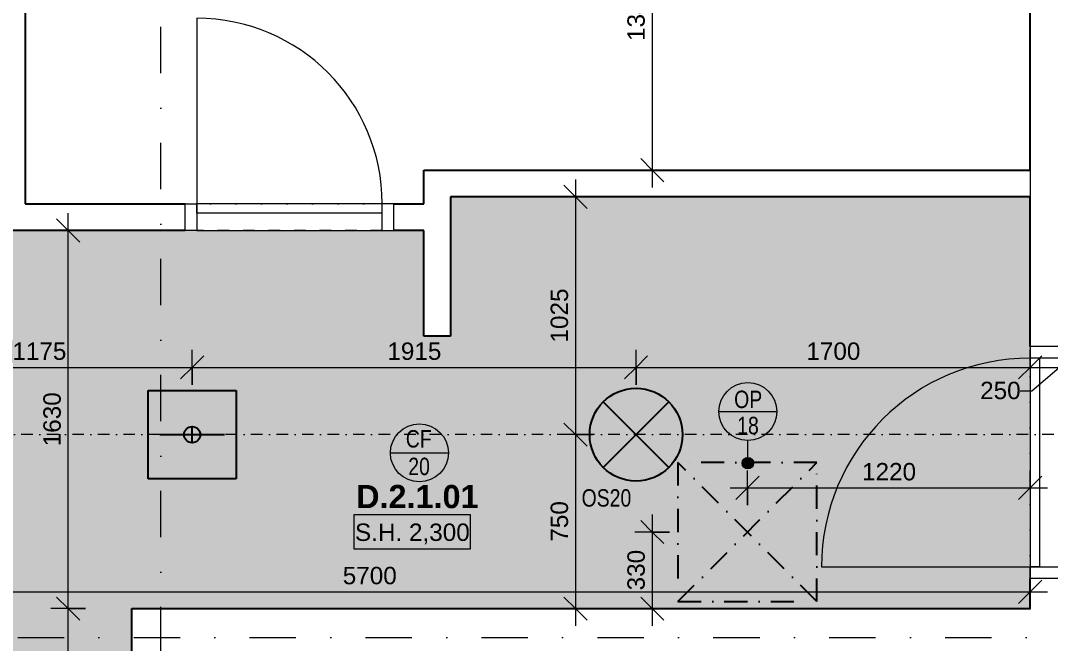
# Model space of a CAD drawing. Header units: millimetres. Extents: x -7570 to 42709, y -1655 to 71550.
# Drawn here: x -457 to 3986, y 64005 to 66690 of the extents above; entities that cross this region are included whole.
import ezdxf

# ---------------------------------------------------------------- set-up
doc = ezdxf.new("R2010")
doc.units = ezdxf.units.MM
for name, pattern in [('ABMV_DashDot_2_2mm-S0_6mm', [110, 50, -30, 0, -30]), ('HA_DashDot_10mm-S3mm', [500, 200, -150, 0, -150]), ('HA_DashDot_2_2mm-S0_6mm', [110, 50, -30, 0, -30]), ('HA_DashDot_4mm-S1mm', [200, 100, -50, 0, -50])]:
    doc.linetypes.add(name, pattern=pattern)
for name, color, linetype, lineweight in [('A-____-____-DIMS', 9, 'Continuous', 5), ('A-____-____-DIMS-50', 9, 'Continuous', 5), ('A-AREA-____-IDEN', 9, 'Continuous', 9), ('A-CLNG-____-IDEN', 9, 'Continuous', 9), ('A-CLNG-____-PATT', 9, 'Continuous', 9), ('A-DETL-____-OTLN', 9, 'Continuous', 25), ('A-DETL-____-THIN', 9, 'Continuous', 9), ('A-DETL-GENF-OTLN', 9, 'Continuous', 9), ('A-DOOR-____-MCUT', 9, 'HA_DashDot_2_2mm-S0_6mm', 9), ('A-DOOR-____-OTLN', 9, 'Continuous', 9), ('A-DOOR-FRAM-OTLN', 9, 'Continuous', 9), ('A-FLOR-____-OVHD', 9, 'HA_DashDot_4mm-S1mm', 25), ('A-GENM-____-IDEN', 9, 'Continuous', 9), ('A-WALL-____-MCUT', 9, 'Continuous', 9), ('E-LITE-EQPM-IDEN', 9, 'Continuous', 9), ('E-LITE-EQPM-OTLN', 9, 'Continuous', 9), ('G-____-____-DIMS', 9, 'Continuous', 5), ('I-WALL-____-MCUT', 9, 'Continuous', 25), ('S-GRID-____-OTLN', 9, 'Continuous', 5)]:
    doc.layers.add(name, color=color, linetype=linetype, lineweight=lineweight)
doc.styles.add('Arial_1', font='arial.ttf', dxfattribs={"height": 75})
doc.styles.add('Arial_2', font='arial.ttf', dxfattribs={"width": 0.8, "height": 75})
doc.styles.add('Arial_B', font='arialbd.ttf', dxfattribs={"height": 100})
doc.dimstyles.new('Inner_Dimensions', dxfattribs={"dimscale": 304.8, "dimtxt": 76.519455, "dimasz": 0.328084, "dimexe": 0.246063, "dimexo": 0.0625, "dimgap": 0.032808, "dimtad": 1, "dimdec": 0, "dimzin": 0, "dimdsep": 46, "dimtxsty": 'Arial_1', "dimblk1": 'OBLIQUE', "dimblk2": 'OBLIQUE', "dimsah": 1, "dimcen": 0.09, "dimdle": 0.246063, "dimazin": 0, "dimtfac": 1, "dimtdec": 4, "dimtix": 1, "dimtmove": 2, "dimatfit": 3, "dimfxl": 0.246063, "dimfxlon": 1, "dimtvp": 1, "dimtolj": 1, "dimtzin": 0, "dimlwd": 9, "dimlwe": 9, "dimarcsym": 2})
doc.dimstyles.new('Inner_Dimensions_1', dxfattribs={"dimscale": 304.8, "dimtxt": 76.519455, "dimasz": 0.328084, "dimexe": 0.246063, "dimexo": 0.0625, "dimgap": 0.032808, "dimtad": 1, "dimdec": 0, "dimzin": 0, "dimdsep": 46, "dimtxsty": 'Arial_1', "dimblk1": 'OBLIQUE', "dimblk2": 'OBLIQUE', "dimsah": 1, "dimcen": 0.09, "dimdle": 0.246063, "dimazin": 0, "dimtfac": 1, "dimtdec": 4, "dimtix": 1, "dimtmove": 0, "dimatfit": 3, "dimfxl": 0.246063, "dimfxlon": 1, "dimtvp": 1, "dimtolj": 1, "dimtzin": 0, "dimlwd": 9, "dimlwe": 9, "dimarcsym": 2})
doc.dimstyles.new('Inner_Dimensions_2', dxfattribs={"dimscale": 304.8, "dimtxt": 76.519455, "dimasz": 0.328084, "dimexe": 0.246063, "dimexo": 0.0625, "dimgap": 0.032808, "dimtad": 1, "dimdec": 0, "dimzin": 0, "dimdsep": 46, "dimtxsty": 'Arial_1', "dimblk1": 'OBLIQUE', "dimblk2": 'OBLIQUE', "dimsah": 1, "dimcen": 0.09, "dimdle": 0.246063, "dimazin": 0, "dimtfac": 1, "dimtdec": 4, "dimtix": 1, "dimtmove": 1, "dimatfit": 3, "dimfxl": 0.246063, "dimfxlon": 1, "dimtvp": 1, "dimtolj": 1, "dimtzin": 0, "dimlwd": 9, "dimlwe": 9, "dimarcsym": 2})

# ---------------------------------------------------------------- blocks, each defined once
blk = doc.blocks.new('HA_DR_Single_Swing_Solid - In_BJ_900x2100_Vstup-2000314-DPS_D - 2NP')
at = {"layer": 'A-DOOR-____-MCUT'}
for p, q in [((-450, 125), (450, 125)), ((-450, -125), (450, -125))]:
    blk.add_line(p, q, dxfattribs=at)
at = {"layer": 'A-DOOR-____-OTLN'}
for p, q in [((-500, 125), (500, 125)), ((-450, -85), (-450, -125)), ((-450, -85), (450, -85)), ((450, -85), (450, -125)), ((-500, -125), (500, -125)), ((-450, -125), (450, -125))]:
    blk.add_line(p, q, dxfattribs=at)
at = {"layer": 'A-DOOR-____-OTLN', "lineweight": 5}
blk.add_line((450, -1025), (450, -125), dxfattribs=at)
blk.add_arc((450, -125), 900, 180, 270, dxfattribs=at)
at = {"layer": 'A-DOOR-FRAM-OTLN'}
for p, q in [((-450, 125), (-500, 125)), ((-500, 125), (-500, -125)), ((450, 125), (-450, 125)), ((-450, 125), (-450, -125)), ((450, -125), (450, 125)), ((450, 125), (500, 125)), ((500, 125), (500, -125)), ((-500, -125), (-450, -125)), ((500, -125), (450, -125))]:
    blk.add_line(p, q, dxfattribs=at)
blk = doc.blocks.new('HA_DR_Single_Swing_Solid - In_BJ_800x2100-2000412-DPS_D - 2NP')
at = {"layer": 'A-DOOR-____-MCUT'}
for p, q in [((-400, 57.5), (400, 57.5)), ((-400, -57.5), (400, -57.5))]:
    blk.add_line(p, q, dxfattribs=at)
at = {"layer": 'A-DOOR-____-OTLN'}
for p, q in [((-400, -17.5), (-400, -57.5)), ((-400, -17.5), (400, -17.5)), ((400, -17.5), (400, -57.5)), ((-400, -57.5), (400, -57.5))]:
    blk.add_line(p, q, dxfattribs=at)
at = {"layer": 'A-DOOR-____-OTLN', "lineweight": 5}
blk.add_line((400, -857.5), (400, -57.5), dxfattribs=at)
blk.add_arc((400, -57.5), 800, 180, 270, dxfattribs=at)
at = {"layer": 'A-DOOR-FRAM-OTLN'}
for p, q in [((-400, 57.5), (-450, 57.5)), ((-450, 57.5), (-450, -57.5)), ((400, 57.5), (-400, 57.5)), ((-400, 57.5), (-400, -57.5)), ((400, -57.5), (400, 57.5)), ((400, 57.5), (450, 57.5)), ((450, 57.5), (450, -57.5)), ((-450, -57.5), (-400, -57.5)), ((450, -57.5), (400, -57.5))]:
    blk.add_line(p, q, dxfattribs=at)
blk = doc.blocks.new('HA_LF_GenericSymbol - OS20_chodby-1901335-DPS_D - 2NP')
at = {"layer": 'E-LITE-EQPM-OTLN', "color": 11, "lineweight": 25}
for p, q in [((141.4, 141.4), (-141.4, -141.4)), ((-141.4, 141.4), (141.4, -141.4))]:
    blk.add_line(p, q, dxfattribs=at)
blk.add_circle((0, 0), 200, dxfattribs=at)
blk = doc.blocks.new('DIMBLOCK2-DPS_D - 2NP')
at = {"layer": 'A-____-____-DIMS-50', "lineweight": 9}
for p, q in [((-891.8, 65120), (-891.8, 65270)), ((283.2, 65120), (283.2, 65270)), ((-891.8, 65195), (-841.8, 65245)), ((283.2, 65195), (333.2, 65245)), ((-891.8, 65195), (-941.8, 65145)), ((-891.8, 65195), (283.2, 65195)), ((-891.8, 65195), (-891.8, 65120)), ((283.2, 65195), (233.2, 65145)), ((283.2, 65195), (283.2, 65120))]:
    blk.add_line(p, q, dxfattribs=at)
at = {"layer": 'A-____-____-DIMS-50', "color": 0, "lineweight": 9, "insert": (-492.4, 65302.3), "char_height": 75, "width": 276.883, "attachment_point": 1, "line_spacing_factor": 0.941778, "style": 'Arial_1'}
blk.add_mtext('1175', dxfattribs=at)
blk = doc.blocks.new('_Oblique')
at = {"color": 0, "linetype": 'ByBlock', "lineweight": -2}
blk.add_line((-0.5, -0.5), (0.5, 0.5), dxfattribs=at)
blk = doc.blocks.new('DIMBLOCK3-DPS_D - 2NP')
at = {"layer": 'A-____-____-DIMS-50', "lineweight": 9}
for p, q in [((283.2, 65120), (283.2, 65270)), ((2198.3, 65120), (2198.3, 65270)), ((283.2, 65195), (333.2, 65245)), ((2198.3, 65195), (2248.3, 65245)), ((283.2, 65195), (233.2, 65145)), ((283.2, 65195), (2198.3, 65195)), ((283.2, 65195), (283.2, 65120)), ((2198.3, 65195), (2148.3, 65145)), ((2198.3, 65195), (2198.3, 65120))]:
    blk.add_line(p, q, dxfattribs=at)
at = {"layer": 'A-____-____-DIMS-50', "color": 0, "lineweight": 9, "insert": (1125.4, 65302.3), "char_height": 75, "width": 276.883, "attachment_point": 1, "line_spacing_factor": 0.941778, "style": 'Arial_1'}
blk.add_mtext('1915', dxfattribs=at)
blk = doc.blocks.new('DIMBLOCK4-DPS_D - 2NP')
at = {"layer": 'A-____-____-DIMS-50', "lineweight": 9}
for p, q in [((2198.3, 65120), (2198.3, 65270)), ((3898.3, 65270), (3898.3, 65120)), ((3898.3, 65195), (3898.3, 65270)), ((2198.3, 65195), (2248.3, 65245)), ((3898.3, 65195), (3948.3, 65245)), ((2198.3, 65195), (2148.3, 65145)), ((2198.3, 65195), (3898.3, 65195)), ((2198.3, 65195), (2198.3, 65120)), ((3898.3, 65195), (3848.3, 65145))]:
    blk.add_line(p, q, dxfattribs=at)
at = {"layer": 'A-____-____-DIMS-50', "color": 0, "lineweight": 9, "insert": (2933, 65302.3), "char_height": 75, "width": 276.883, "attachment_point": 1, "line_spacing_factor": 0.941778, "style": 'Arial_1'}
blk.add_mtext('1700', dxfattribs=at)
blk = doc.blocks.new('DIMBLOCK5-DPS_D - 2NP')
at = {"layer": 'A-____-____-DIMS-50', "lineweight": 9}
for p, q in [((3898.3, 65270), (3898.3, 65120)), ((3898.3, 65195), (3898.3, 65270)), ((4148.2, 65270), (4148.2, 65120)), ((4148.2, 65195), (4148.2, 65270)), ((3898.3, 65195), (3948.3, 65245)), ((4148.2, 65195), (4198.2, 65245)), ((3898.3, 65195), (3848.3, 65145)), ((3898.3, 65195), (4148.2, 65195)), ((3905.6, 65094.4), (4023.3, 65195)), ((4148.2, 65195), (4098.2, 65145)), ((3855.6, 65094.4), (3905.6, 65094.4))]:
    blk.add_line(p, q, dxfattribs=at)
at = {"layer": 'A-____-____-DIMS-50', "color": 0, "lineweight": 9, "insert": (3682.6, 65132.9), "char_height": 75, "width": 207.662, "attachment_point": 1, "line_spacing_factor": 0.941778, "style": 'Arial_1'}
blk.add_mtext('250', dxfattribs=at)
blk = doc.blocks.new('DIMBLOCK100-DPS_D - 2NP')
at = {"layer": 'A-____-____-DIMS-50', "lineweight": 9}
for p, q in [((2268.2, 67389.9), (2218.2, 67439.9)), ((2193.2, 67389.9), (2343.2, 67389.9)), ((2268.2, 67389.9), (2193.2, 67389.9)), ((2268.2, 67389.9), (2268.2, 65969.9)), ((2268.2, 67389.9), (2318.2, 67339.9)), ((2268.2, 66044.9), (2218.2, 66094.9)), ((2343.2, 66044.9), (2193.2, 66044.9)), ((2268.2, 66044.9), (2318.2, 65994.9)), ((2268.2, 66044.9), (2343.2, 66044.9))]:
    blk.add_line(p, q, dxfattribs=at)
at = {"layer": 'A-____-____-DIMS-50', "color": 0, "lineweight": 9, "insert": (2160.8, 66602), "char_height": 75, "width": 276.883, "attachment_point": 1, "rotation": 90, "line_spacing_factor": 0.941778, "style": 'Arial_1'}
blk.add_mtext('1345', dxfattribs=at)
blk = doc.blocks.new('DIMBLOCK107-DPS_D - 2NP')
at = {"layer": 'A-____-____-DIMS-50', "lineweight": 9}
for p, q in [((1937.2, 65929.9), (1887.2, 65979.9)), ((1937.2, 66004.9), (1937.2, 64904.9)), ((2012.2, 65929.9), (1862.2, 65929.9)), ((1937.2, 65929.9), (1987.2, 65879.9)), ((1937.2, 65929.9), (2012.2, 65929.9)), ((1937.2, 64904.9), (1887.2, 64954.9)), ((2012.2, 64904.9), (1862.2, 64904.9)), ((1937.2, 64904.9), (1987.2, 64854.9)), ((1937.2, 64904.9), (2012.2, 64904.9))]:
    blk.add_line(p, q, dxfattribs=at)
at = {"layer": 'A-____-____-DIMS-50', "color": 0, "lineweight": 9, "insert": (1829.8, 65302), "char_height": 75, "width": 276.883, "attachment_point": 1, "rotation": 90, "line_spacing_factor": 0.941778, "style": 'Arial_1'}
blk.add_mtext('1025', dxfattribs=at)
blk = doc.blocks.new('DIMBLOCK108-DPS_D - 2NP')
at = {"layer": 'A-____-____-DIMS-50', "lineweight": 9}
for p, q in [((1937.2, 64904.9), (1887.2, 64954.9)), ((2012.2, 64904.9), (1862.2, 64904.9)), ((1937.2, 64904.9), (1937.2, 64079.9)), ((1937.2, 64904.9), (1987.2, 64854.9)), ((1937.2, 64904.9), (2012.2, 64904.9)), ((1937.2, 64154.9), (1887.2, 64204.9)), ((2012.2, 64154.9), (1862.2, 64154.9)), ((1937.2, 64154.9), (1987.2, 64104.9)), ((1937.2, 64154.9), (2012.2, 64154.9))]:
    blk.add_line(p, q, dxfattribs=at)
at = {"layer": 'A-____-____-DIMS-50', "color": 0, "lineweight": 9, "insert": (1829.8, 64443.4), "char_height": 75, "width": 207.662, "attachment_point": 1, "rotation": 90, "line_spacing_factor": 0.941778, "style": 'Arial_1'}
blk.add_mtext('750', dxfattribs=at)
blk = doc.blocks.new('Spot Elevations - Generic-448778-DPS_D - 2NP')
at = {"layer": 'G-____-____-DIMS', "lineweight": 9}
for p, q in [((-5, 0), (-5, 3)), ((-5, 3), (5, 3)), ((5, 3), (5, 0)), ((5, 0), (-5, 0))]:
    blk.add_line(p, q, dxfattribs=at)
blk = doc.blocks.new('HA_Tag_Ceiling - Group _ Type Mark-1698111-DPS_D - 2NP')
at = {"layer": 'A-CLNG-____-IDEN'}
blk.add_line((-2.5, 0), (2.5, 0), dxfattribs=at)
blk.add_circle((0, 0), 2.5, dxfattribs=at)
blk = doc.blocks.new('DIMBLOCK142-DPS_D - 2NP')
at = {"layer": 'A-____-____-DIMS-50', "lineweight": 9}
for p, q in [((2678.8, 64600.3), (2678.8, 64750.3)), ((3898.3, 64750.3), (3898.3, 64600.3)), ((3898.3, 64675.3), (3898.3, 64750.3)), ((2678.8, 64675.3), (2728.8, 64725.3)), ((3898.3, 64675.3), (3948.3, 64725.3)), ((2603.8, 64675.3), (3973.3, 64675.3)), ((2678.8, 64675.3), (2628.8, 64625.3)), ((2678.8, 64675.3), (2678.8, 64600.3)), ((3898.3, 64675.3), (3848.3, 64625.3))]:
    blk.add_line(p, q, dxfattribs=at)
at = {"layer": 'A-____-____-DIMS-50', "color": 0, "lineweight": 9, "insert": (3173.2, 64782.7), "char_height": 75, "width": 276.883, "attachment_point": 1, "line_spacing_factor": 0.941778, "style": 'Arial_1'}
blk.add_mtext('1220', dxfattribs=at)
blk = doc.blocks.new('DIMBLOCK143-DPS_D - 2NP')
at = {"layer": 'A-____-____-DIMS-50', "lineweight": 9}
for p, q in [((2268.2, 64559.9), (2268.2, 64079.9)), ((2268.2, 64484.9), (2218.2, 64534.9)), ((2343.2, 64484.9), (2193.2, 64484.9)), ((2268.2, 64484.9), (2318.2, 64434.9)), ((2268.2, 64484.9), (2343.2, 64484.9)), ((2268.2, 64154.9), (2218.2, 64204.9)), ((2343.2, 64154.9), (2193.2, 64154.9)), ((2268.2, 64154.9), (2318.2, 64104.9)), ((2268.2, 64154.9), (2343.2, 64154.9))]:
    blk.add_line(p, q, dxfattribs=at)
at = {"layer": 'A-____-____-DIMS-50', "color": 0, "lineweight": 9, "insert": (2160.8, 64233.4), "char_height": 75, "width": 207.662, "attachment_point": 1, "rotation": 90, "line_spacing_factor": 0.941778, "style": 'Arial_1'}
blk.add_mtext('330', dxfattribs=at)
blk = doc.blocks.new('HA_TAG_GM_Products - Generic-588599-DPS_D - 2NP')
at = {"layer": 'A-GENM-____-IDEN'}
blk.add_line((-2.5, 0), (2.5, 0), dxfattribs=at)
blk.add_circle((0, 0), 2.5, dxfattribs=at)
blk = doc.blocks.new('DIMBLOCK171-DPS_D - 2NP')
at = {"layer": 'A-____-____-DIMS-50', "lineweight": 9}
for p, q in [((-251.3, 64154.9), (-301.3, 64204.9)), ((-176.3, 64154.9), (-326.3, 64154.9)), ((-251.3, 61704.9), (-251.3, 64154.9)), ((-251.3, 64154.9), (-201.3, 64104.9)), ((-251.3, 64154.9), (-176.3, 64154.9)), ((-251.3, 61779.9), (-301.3, 61829.9)), ((-326.3, 61779.9), (-176.3, 61779.9)), ((-251.3, 61779.9), (-326.3, 61779.9)), ((-251.3, 61779.9), (-201.3, 61729.9))]:
    blk.add_line(p, q, dxfattribs=at)
at = {"layer": 'A-____-____-DIMS-50', "color": 0, "lineweight": 9, "insert": (-358.7, 62852), "char_height": 75, "width": 276.883, "attachment_point": 1, "rotation": 90, "line_spacing_factor": 0.941778, "style": 'Arial_1'}
blk.add_mtext('2375', dxfattribs=at)
blk = doc.blocks.new('DIMBLOCK172-DPS_D - 2NP')
at = {"layer": 'A-____-____-DIMS-50', "lineweight": 9}
for p, q in [((-251.3, 64154.9), (-251.3, 65859.9)), ((-251.3, 65784.9), (-301.3, 65834.9)), ((-326.3, 65784.9), (-176.3, 65784.9)), ((-251.3, 65784.9), (-326.3, 65784.9)), ((-251.3, 65784.9), (-201.3, 65734.9)), ((-251.3, 64154.9), (-301.3, 64204.9)), ((-176.3, 64154.9), (-326.3, 64154.9)), ((-251.3, 64154.9), (-201.3, 64104.9)), ((-251.3, 64154.9), (-176.3, 64154.9))]:
    blk.add_line(p, q, dxfattribs=at)
at = {"layer": 'A-____-____-DIMS-50', "color": 0, "lineweight": 9, "insert": (-358.7, 64854.5), "char_height": 75, "width": 276.883, "attachment_point": 1, "rotation": 90, "line_spacing_factor": 0.941778, "style": 'Arial_1'}
blk.add_mtext('1630', dxfattribs=at)
blk = doc.blocks.new('DIMBLOCK173-DPS_D - 2NP')
at = {"layer": 'A-____-____-DIMS-50', "lineweight": 9}
for p, q in [((-1801.8, 64302.5), (-1801.8, 64152.5)), ((-1801.8, 64227.5), (-1801.8, 64302.5)), ((3898.3, 64302.5), (3898.3, 64152.5)), ((3898.3, 64227.5), (3898.3, 64302.5)), ((-1801.8, 64227.5), (-1751.8, 64277.5)), ((3898.3, 64227.5), (3948.3, 64277.5)), ((-1876.8, 64227.5), (3973.3, 64227.5)), ((-1801.8, 64227.5), (-1851.8, 64177.5)), ((3898.3, 64227.5), (3848.3, 64177.5))]:
    blk.add_line(p, q, dxfattribs=at)
at = {"layer": 'A-____-____-DIMS-50', "color": 0, "lineweight": 9, "insert": (932.9, 64334.8), "char_height": 75, "width": 276.883, "attachment_point": 1, "line_spacing_factor": 0.941778, "style": 'Arial_1'}
blk.add_mtext('5700', dxfattribs=at)

msp = doc.modelspace()

# ---------------------------------------------------------------- hatches: boundary and pattern name
at = {"layer": 'A-CLNG-____-PATT', "lineweight": 5}
h = msp.add_hatch(color=256, dxfattribs=at)
h.paths.add_polyline_path([(-1376.8, 61779.9), (23.2, 61779.9), (23.2, 64154.9), (3898.2, 64154.9), (3898.2, 65929.9), (1398.2, 65929.9), (1398.2, 65329.9), (1283.2, 65329.9), (1283.2, 65784.9), (-1801.8, 65784.9), (-1801.8, 61779.9), (-1426.8, 61779.9)])
h.paths.add_polyline_path([(283.2, 64869.9), (274.2, 64871.1), (265.7, 64874.6), (258.5, 64880.2), (252.9, 64887.4), (249.4, 64895.8), (248.2, 64904.9), (249.4, 64914), (252.9, 64922.4), (258.5, 64929.7), (265.7, 64935.2), (274.2, 64938.7), (284.7, 64939.7), (292.3, 64938.7), (300.7, 64935.2), (308, 64929.7), (313.5, 64922.4), (317, 64914), (318.2, 64904.9), (317, 64895.8), (313.5, 64887.4), (308, 64880.2), (300.7, 64874.6), (292.3, 64871.1)])
at = {"layer": 'A-DETL-GENF-OTLN'}
msp.add_hatch(color=1, dxfattribs=at).paths.add_polyline_path([(283.2, 64869.9), (292.3, 64871.1), (300.7, 64874.6), (308, 64880.2), (313.5, 64887.4), (317, 64895.8), (318.2, 64904.9), (317, 64914), (313.5, 64922.4), (308, 64929.7), (300.7, 64935.2), (292.3, 64938.7), (281.8, 64939.7), (274.2, 64938.7), (265.7, 64935.2), (258.5, 64929.7), (252.9, 64922.4), (249.4, 64914), (248.2, 64904.9), (249.4, 64895.8), (252.9, 64887.4), (258.5, 64880.2), (265.7, 64874.6), (274.2, 64871.1)])
at = {"layer": 'A-GENM-____-IDEN'}
h = msp.add_hatch(color=256, dxfattribs=at)
edge = h.paths.add_edge_path()
edge.add_arc((2680.5, 64781.8), 25, 0, 360)

# ---------------------------------------------------------------- linework, layer by layer
at = {"layer": 'A-DETL-____-OTLN'}
for p, q in [((93.2, 65094.9), (473.2, 65094.9)), ((93.2, 64714.9), (93.2, 65094.9)), ((473.2, 65094.9), (473.2, 64714.9)), ((283.2, 64869.9), (283.2, 64939.9)), ((143.2, 64904.9), (423.2, 64904.9)), ((473.2, 64714.9), (93.2, 64714.9))]:
    msp.add_line(p, q, dxfattribs=at)
at = {"layer": 'A-DETL-____-OTLN', "linetype": 'ABMV_DashDot_2_2mm-S0_6mm', "lineweight": 5}
msp.add_line((18313.2, 64904.9), (-1586.8, 64904.9), dxfattribs=at)
at = {"layer": 'A-DETL-____-OTLN'}
msp.add_circle((283.2, 64904.9), 35, dxfattribs=at)
at = {"layer": 'A-DETL-____-THIN'}
for start, end in [(360, 180), (180, 360)]:
    msp.add_arc((283.2, 64904.9), 35, start, end, dxfattribs=at)
at = {"layer": 'A-FLOR-____-OVHD'}
for p, q in [((2978.8, 64784.9), (2378.8, 64784.9)), ((2378.8, 64784.9), (2378.8, 64184.9)), ((2978.8, 64184.9), (2378.8, 64784.9)), ((2378.8, 64184.9), (2978.8, 64784.9)), ((2978.8, 64184.9), (2978.8, 64784.9)), ((2378.8, 64184.9), (2978.8, 64184.9))]:
    msp.add_line(p, q, dxfattribs=at)
at = {"layer": 'A-GENM-____-IDEN'}
msp.add_line((2680.5, 64781.8), (2680.5, 64879.4), dxfattribs=at)
msp.add_circle((2680.5, 64781.8), 25, dxfattribs=at)
at = {"layer": 'A-WALL-____-MCUT'}
msp.add_line((3898.2, 66044.9), (3898.2, 65929.9), dxfattribs=at)
at = {"layer": 'I-WALL-____-MCUT'}
for p, q in [((-436.8, 68729.9), (-436.8, 65899.9)), ((3898.2, 66044.9), (3898.2, 68729.9)), ((1283.2, 66044.9), (3898.2, 66044.9)), ((1283.2, 65899.9), (1283.2, 66044.9)), ((3898.2, 65929.9), (1398.2, 65929.9)), ((1398.2, 65929.9), (1398.2, 65329.9)), ((3898.2, 65284.9), (3898.2, 65929.9)), ((-436.8, 65899.9), (253.2, 65899.9)), ((1153.2, 65899.9), (1283.2, 65899.9)), ((253.2, 65784.9), (-701.8, 65784.9)), ((1283.2, 65784.9), (1153.2, 65784.9)), ((1283.2, 65329.9), (1283.2, 65784.9)), ((1398.2, 65329.9), (1283.2, 65329.9)), ((3898.2, 64154.9), (3898.2, 64284.9)), ((23.2, 61779.9), (23.2, 64154.9)), ((23.2, 64154.9), (3898.2, 64154.9))]:
    msp.add_line(p, q, dxfattribs=at)
at = {"layer": 'S-GRID-____-OTLN', "linetype": 'HA_DashDot_10mm-S3mm', "lineweight": 9}
for p, q in [((148.2, 53960.4), (148.2, 69949.6)), ((-5970.1, 64029.9), (21709.3, 64029.9))]:
    msp.add_line(p, q, dxfattribs=at)

# ---------------------------------------------------------------- block references
at = {"layer": 'A-CLNG-____-IDEN', "xscale": 49.99999999999998, "yscale": 49.99999999999998, "zscale": 49.99999999999998}
msp.add_blockref('HA_Tag_Ceiling - Group _ Type Mark-1698111-DPS_D - 2NP', (1263.5, 64826.3), dxfattribs=at)
at = {"layer": 'A-DOOR-____-OTLN'}
for name, p, rotation in [('HA_DR_Single_Swing_Solid - In_BJ_800x2100-2000412-DPS_D - 2NP', (703.2, 65842.4), 180), ('HA_DR_Single_Swing_Solid - In_BJ_900x2100_Vstup-2000314-DPS_D - 2NP', (4023.2, 64784.9), 270.0000000000001)]:
    msp.add_blockref(name, p, dxfattribs=dict(at, rotation=rotation))
at = {"layer": 'A-GENM-____-IDEN', "xscale": 49.99999999999998, "yscale": 49.99999999999998, "zscale": 49.99999999999998}
msp.add_blockref('HA_TAG_GM_Products - Generic-588599-DPS_D - 2NP', (2680.5, 65004.4), dxfattribs=at)
at = {"layer": 'E-LITE-EQPM-OTLN', "color": 11, "lineweight": 25}
msp.add_blockref('HA_LF_GenericSymbol - OS20_chodby-1901335-DPS_D - 2NP', (2198.3, 64904.9), dxfattribs=at)
at = {"layer": 'G-____-____-DIMS', "lineweight": 9, "xscale": 49.99999999999998, "yscale": 49.99999999999998, "zscale": 49.99999999999998}
msp.add_blockref('Spot Elevations - Generic-448778-DPS_D - 2NP', (1232.5, 64410.7), dxfattribs=at)

# ---------------------------------------------------------------- texts
at = {"layer": 'A-AREA-____-IDEN', "lineweight": 5, "insert": (990.8, 64687.9), "char_height": 100, "width": 653.375, "attachment_point": 1, "style": 'Arial_B'}
msp.add_mtext('D.2.1.01', dxfattribs=at)
at = {"layer": 'A-CLNG-____-IDEN', "lineweight": 5, "char_height": 75, "attachment_point": 1, "style": 'Arial_2'}
for s, insert, width in [('CF', (1205, 64924.4), 137.89), ('20', (1215.6, 64805.4), 115.443)]:
    msp.add_mtext(s, dxfattribs=dict(at, insert=insert, width=width))
at = {"layer": 'A-GENM-____-IDEN', "lineweight": 5, "char_height": 75, "attachment_point": 1, "style": 'Arial_2'}
for s, insert, width in [('OP', (2621.4, 65094.5), 147.51), ('18', (2634.6, 64981.7), 115.443)]:
    msp.add_mtext(s, dxfattribs=dict(at, insert=insert, width=width))
at = {"layer": 'E-LITE-EQPM-IDEN', "lineweight": 5, "insert": (1963.3, 64669.6), "char_height": 75, "width": 262.953, "attachment_point": 1, "style": 'Arial_2'}
msp.add_mtext('OS20', dxfattribs=at)
at = {"layer": 'G-____-____-DIMS', "lineweight": 9, "insert": (985.8, 64521.6), "char_height": 75, "width": 592.246, "attachment_point": 1, "line_spacing_factor": 0.941778, "style": 'Arial_1'}
msp.add_mtext('S.H. 2,300', dxfattribs=at)

# ---------------------------------------------------------------- dimensions: what is measured, and where the dimension line sits
at = {"layer": 'A-____-____-DIMS', "lineweight": 9}
for base, p1, p2, override, picture, middle in [((2268.2, 66044.9), (2193.2, 67389.9), (2343.2, 66044.9), {"dimpost": '<>', "dimfxl": 1353.338465}, 'DIMBLOCK100-DPS_D - 2NP', (2219.9, 66717.4)), ((1937.2, 64904.9), (2012.2, 65929.9), (2012.2, 64904.9), {"dimpost": '<>', "dimfxl": 1024.999999}, 'DIMBLOCK107-DPS_D - 2NP', (1888.9, 65417.4)), ((-251.3, 65784.9), (-176.3, 64154.9), (-326.3, 65784.9), {"dimpost": '<>', "dimfxl": 1636.887289}, 'DIMBLOCK172-DPS_D - 2NP', (-299.6, 64969.9)), ((1937.2, 64154.9), (2012.2, 64904.9), (2012.2, 64154.9), {"dimpost": '<>', "dimfxl": 750}, 'DIMBLOCK108-DPS_D - 2NP', (1888.9, 64529.9)), ((2268.2, 64154.9), (2343.2, 64484.9), (2343.2, 64154.9), {"dimpost": '<>', "dimfxl": 330}, 'DIMBLOCK143-DPS_D - 2NP', (2219.9, 64319.9)), ((-251.3, 64154.9), (-326.3, 61779.9), (-176.3, 64154.9), {"dimpost": '<>', "dimfxl": 2379.732126}, 'DIMBLOCK171-DPS_D - 2NP', (-299.6, 62967.4))]:
    dim = msp.add_linear_dim(base=base, p1=p1, p2=p2, angle=90, dimstyle='Inner_Dimensions_1', override=override, dxfattribs=at)
    dim.commit()
    dim.dimension.update_dxf_attribs({"geometry": picture, "text_midpoint": middle})
for base, p1, p2, dimstyle, override, picture, middle in [((283.2, 65195), (-891.8, 65120), (283.2, 65120), 'Inner_Dimensions', {"dimpost": '<>', "dimfxl": 1175.016459}, 'DIMBLOCK2-DPS_D - 2NP', (-354, 65252.3)), ((4148.2, 65195), (3898.3, 65270), (4148.2, 65270), 'Inner_Dimensions_2', {"dimpost": '<>', "dimfxl": 249.882059}, 'DIMBLOCK5-DPS_D - 2NP', (3786.4, 65082.9))]:
    dim = msp.add_linear_dim(base=base, p1=p1, p2=p2, dimstyle=dimstyle, override=override, dxfattribs=at)
    dim.commit()
    dim.dimension.update_dxf_attribs({"geometry": picture, "text_midpoint": middle, "dimtype": 160})
for base, p1, p2, override, picture, middle in [((2198.3, 65195), (283.2, 65120), (2198.3, 65120), {"dimpost": '<>', "dimfxl": 1915.101482}, 'DIMBLOCK3-DPS_D - 2NP', (1240.8, 65243.3)), ((3898.3, 65195), (2198.3, 65120), (3898.3, 65270), {"dimpost": '<>', "dimfxl": 1706.604817}, 'DIMBLOCK4-DPS_D - 2NP', (3048.3, 65243.3)), ((3898.3236, 64675.3202), (2678.7937, 64600.3202), (3898.3236, 64750.3202), {"dimpost": '<>', "dimfxl": 1228.720146}, 'DIMBLOCK142-DPS_D - 2NP', (3288.5586, 64723.6132)), ((3898.3, 64227.5), (-1801.8, 64302.5), (3898.3, 64302.5), {"dimpost": '<>', "dimfxl": 5700.117941}, 'DIMBLOCK173-DPS_D - 2NP', (1048.3, 64275.8))]:
    dim = msp.add_linear_dim(base=base, p1=p1, p2=p2, dimstyle='Inner_Dimensions_1', override=override, dxfattribs=at)
    dim.commit()
    dim.dimension.update_dxf_attribs({"geometry": picture, "text_midpoint": middle})

doc.saveas('drawing.dxf')
